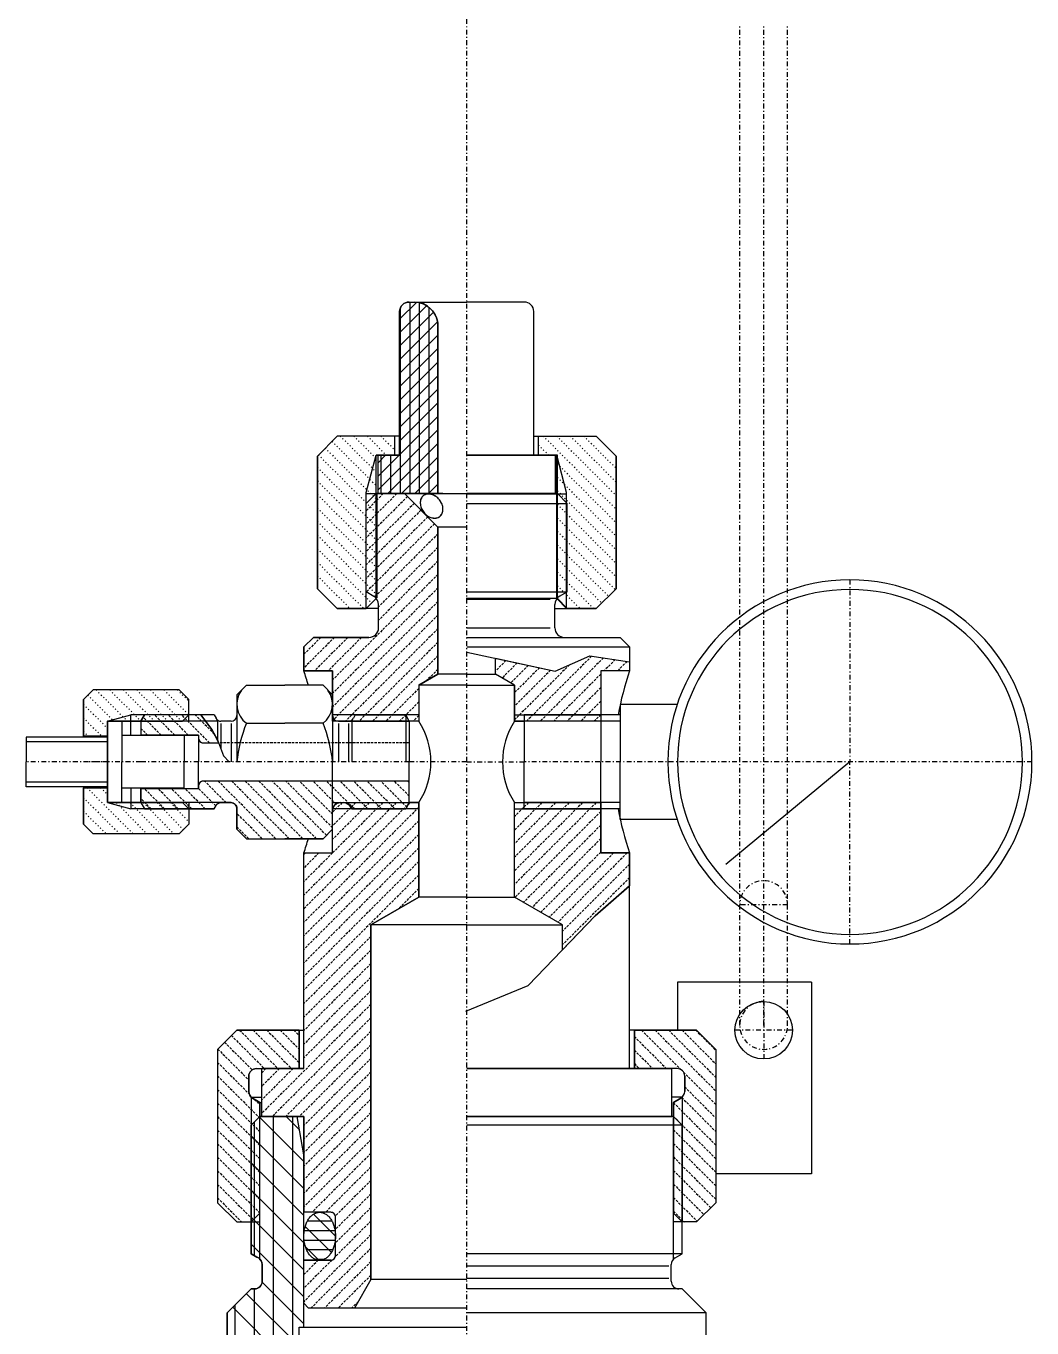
# Model space of a CAD drawing. Extents: x 77471 to 85881, y 26709 to 38599.
# Drawn here: x 80775.8 to 80880.8, y 36723.4 to 36859.3 of the extents above; entities that cross this region are included whole.
import ezdxf

# ---------------------------------------------------------------- set-up
doc = ezdxf.new("R2010")
doc.units = 0
doc.header["$MEASUREMENT"] = 0
for name, pattern in [('DASHDOT', [1, 0.5, -0.25, 0, -0.25]), ('DOT', [0.25, 0, -0.25]), ('HIDDEN', [0.375, 0.25, -0.125])]:
    doc.linetypes.add(name, pattern=pattern)
for name, color, linetype in [('21', 7, 'CONTINUOUS'), ('25', 7, 'CONTINUOUS'), ('44', 7, 'CONTINUOUS'), ('45', 7, 'CONTINUOUS'), ('46', 7, 'CONTINUOUS'), ('47', 7, 'CONTINUOUS'), ('48', 7, 'CONTINUOUS'), ('49', 7, 'CONTINUOUS'), ('54', 7, 'CONTINUOUS')]:
    doc.layers.add(name, color=color, linetype=linetype)

msp = doc.modelspace()

# ---------------------------------------------------------------- linework, layer by layer
at = {"layer": '21', "color": 52, "linetype": 'DOT'}
for p, q in [((80783.08, 36789.96), (80786.24, 36786.8)), ((80784.49, 36789.96), (80787.65, 36786.8)), ((80785.91, 36789.96), (80789.07, 36786.8)), ((80787.32, 36789.96), (80790.48, 36786.8)), ((80788.74, 36789.96), (80791.89, 36786.8)), ((80790.15, 36789.96), (80792.75, 36787.36)), ((80791.57, 36789.96), (80792.75, 36788.77)), ((80781.75, 36788.46), (80784.25, 36785.96)), ((80782.21, 36789.41), (80784.82, 36786.8)), ((80781.75, 36787.04), (80783.64, 36785.15)), ((80781.75, 36785.63), (80782.23, 36785.15)), ((80781.75, 36778.71), (80785.52, 36774.94)), ((80782.13, 36779.75), (80786.93, 36774.94)), ((80783.54, 36779.75), (80784.25, 36779.04)), ((80785.19, 36778.2), (80788.35, 36774.94)), ((80786.61, 36778.2), (80789.76, 36774.94)), ((80788.02, 36778.2), (80791.18, 36774.94)), ((80789.43, 36778.2), (80792.17, 36775.36)), ((80790.85, 36778.2), (80792.75, 36776.2)), ((80781.75, 36777.3), (80784.1, 36774.94))]:
    msp.add_line(p, q, dxfattribs=at)
at = {"layer": '21', "color": 52, "linetype": 'HIDDEN'}
for p, q in [((80789.86, 36785.25), (80787.99, 36787.12)), ((80791.27, 36785.25), (80789.17, 36787.35)), ((80792.69, 36785.25), (80790.59, 36787.35)), ((80794.9, 36784.45), (80792, 36787.35)), ((80795.4, 36785.36), (80793.42, 36787.35)), ((80788.44, 36785.25), (80787.75, 36785.94)), ((80796.64, 36778.2), (80794.39, 36780.45)), ((80801.81, 36774.44), (80795.81, 36780.45)), ((80803.23, 36774.44), (80797.22, 36780.45)), ((80804.64, 36774.44), (80798.64, 36780.45)), ((80806.06, 36774.44), (80800.05, 36780.45)), ((80807.11, 36774.8), (80801.46, 36780.45)), ((80807.75, 36775.58), (80802.88, 36780.45)), ((80807.75, 36776.99), (80804.29, 36780.45)), ((80808.1, 36778.06), (80805.71, 36780.45)), ((80810.02, 36777.55), (80807.12, 36780.45)), ((80811.44, 36777.55), (80808.54, 36780.45)), ((80812.85, 36777.55), (80809.95, 36780.45)), ((80814.26, 36777.55), (80811.36, 36780.45)), ((80815.49, 36777.74), (80812.78, 36780.45)), ((80815.75, 36778.89), (80814.19, 36780.45)), ((80815.75, 36780.31), (80815.61, 36780.45)), ((80790.22, 36777.55), (80788.12, 36779.65)), ((80791.64, 36777.55), (80789.54, 36779.65)), ((80793.05, 36777.55), (80790.95, 36779.65)), ((80794.46, 36777.55), (80792.37, 36779.65)), ((80795.56, 36777.87), (80793.75, 36779.68)), ((80788.81, 36777.55), (80787.75, 36778.61)), ((80800.4, 36774.44), (80797.75, 36777.09)), ((80798.99, 36774.44), (80797.75, 36775.68))]:
    msp.add_line(p, q, dxfattribs=at)
at = {"layer": '21', "color": 22, "linetype": 'Continuous'}
for p, q in [((80799.59, 36730.92), (80799.59, 36744.86)), ((80804.75, 36740.76), (80800.12, 36745.39)), ((80801.59, 36599.77), (80801.59, 36745.45)), ((80804.29, 36744.04), (80802.89, 36745.45)), ((80803.59, 36597.79), (80803.59, 36745.45)), ((80804.75, 36737.93), (80799.25, 36743.43)), ((80804.75, 36735.1), (80799.25, 36740.6)), ((80804.75, 36732.27), (80799.25, 36737.77)), ((80804.75, 36729.44), (80799.25, 36734.94)), ((80804.75, 36726.62), (80799.25, 36732.12)), ((80799.59, 36678.45), (80799.59, 36727.45)), ((80804.75, 36723.79), (80800.39, 36728.14)), ((80797.59, 36678.45), (80797.59, 36725.79)), ((80804.25, 36721.46), (80798.76, 36726.95)), ((80809.25, 36713.63), (80797.34, 36725.54))]:
    msp.add_line(p, q, dxfattribs=at)
at = {"layer": '21', "color": 52, "linetype": 'Continuous'}
for points in [[(80781.75, 36788.96), (80781.75, 36785.15), (80781.75, 36785.15), (80784.25, 36785.15), (80784.25, 36785.15), (80784.25, 36786.7), (80784.25, 36786.7), (80792.1, 36786.7), (80792.1, 36786.7), (80792.75, 36787.35), (80792.75, 36787.35), (80792.75, 36788.96), (80792.75, 36788.96), (80791.75, 36789.96), (80791.75, 36789.96), (80782.75, 36789.96), (80782.75, 36789.96)], [(80781.75, 36775.94), (80781.75, 36779.75), (80781.75, 36779.75), (80784.25, 36779.75), (80784.25, 36779.75), (80784.25, 36778.2), (80784.25, 36778.2), (80792.1, 36778.2), (80792.1, 36778.2), (80792.75, 36777.55), (80792.75, 36777.55), (80792.75, 36775.94), (80792.75, 36775.94), (80791.75, 36774.94), (80791.75, 36774.94), (80782.75, 36774.94), (80782.75, 36774.94)]]:
    msp.add_lwpolyline(points, close=True, dxfattribs=at)
for points in [[(80795.89, 36784.45), (80795.16, 36785.83), (80794, 36787.35), (80794, 36787.35), (80788.13, 36787.35), (80788.13, 36787.35), (80787.75, 36786.7), (80787.75, 36786.7), (80787.75, 36785.25), (80787.75, 36785.25), (80793.75, 36785.25), (80793.75, 36785.25), (80793.75, 36784.95), (80793.75, 36784.95, 0.414214), (80794.25, 36784.45), (80794.25, 36784.45)], [(80815.75, 36780.45), (80794.25, 36780.45), (80794.25, 36780.45, 0.414214), (80793.75, 36779.95), (80793.75, 36779.95), (80793.75, 36779.65), (80793.75, 36779.65), (80787.75, 36779.65), (80787.75, 36779.65), (80787.75, 36778.2), (80787.75, 36778.2), (80788.13, 36777.55), (80788.13, 36777.55), (80795.38, 36777.55), (80795.38, 36777.55), (80795.58, 36777.9), (80795.58, 36777.9, -0.269039), (80796.1, 36778.2), (80796.1, 36778.2), (80797.15, 36778.2), (80797.15, 36778.2, -0.414214), (80797.75, 36777.6), (80797.75, 36777.6), (80797.75, 36775.44), (80797.75, 36775.44), (80798.75, 36774.44), (80798.75, 36774.44), (80802.75, 36774.44), (80802.75, 36774.44), (80806.75, 36774.44), (80806.75, 36774.44), (80807.75, 36775.44), (80807.75, 36775.44), (80807.75, 36777.4), (80807.75, 36777.4, -0.414214), (80808.55, 36778.2), (80808.55, 36778.2), (80808.92, 36778.2), (80808.92, 36778.2, -0.267008), (80809.61, 36777.8), (80809.61, 36777.8), (80809.75, 36777.55), (80809.75, 36777.55), (80815.38, 36777.55), (80815.38, 36777.55), (80815.75, 36778.2), (80815.75, 36778.2)]]:
    msp.add_lwpolyline(points, format="xyb", close=True, dxfattribs=at)
at = {"layer": '21', "color": 22, "linetype": 'Continuous'}
msp.add_lwpolyline([(80804.25, 36720.45), (80804.25, 36723.45), (80804.25, 36723.45), (80804.75, 36723.45), (80804.75, 36723.45), (80804.75, 36741.45), (80804.05, 36745.45), (80804.05, 36745.45), (80800.17, 36745.45), (80800.17, 36745.45), (80799.25, 36744.53), (80799.25, 36744.53), (80799.25, 36731.11), (80799.25, 36731.11), (80799.85, 36730.77), (80800, 36730.68), (80799.25, 36731.11), (80800, 36730.68, -0.268125), (80800.4, 36729.99), (80800.4, 36729.99), (80800.4, 36728.25), (80800.4, 36728.55), (80800.4, 36729.82), (80800.4, 36728.25, -0.414214), (80799.6, 36727.45), (80799.6, 36727.45), (80799.25, 36727.45), (80799.25, 36727.45), (80796.75, 36724.95), (80796.75, 36724.95), (80796.75, 36719.95)], format="xyb", dxfattribs=at)
msp.add_point((80799.59, 36730.92), dxfattribs=at)
msp.add_point((80799.59, 36730.92), dxfattribs=at)
at = {"layer": '25', "color": 92, "linetype": 'Continuous'}
for p, q in [((80808.05, 36732.95), (80805.75, 36735.25)), ((80807.62, 36731.26), (80804.9, 36733.98)), ((80807.68, 36734.52), (80805.12, 36734.52)), ((80808.03, 36732.52), (80804.78, 36732.52)), ((80808.01, 36733.52), (80804.79, 36733.52)), ((80806.31, 36730.45), (80804.92, 36731.84)), ((80807.76, 36731.52), (80805.05, 36731.52)), ((80806.79, 36730.52), (80806.01, 36730.52))]:
    msp.add_line(p, q, dxfattribs=at)
for points in [[(80804.75, 36732.95, -0.032646), (80804.78, 36733.44, -0.034094), (80804.88, 36733.91, -0.037138), (80805.03, 36734.34, -0.042032), (80805.23, 36734.72, -0.049006), (80805.48, 36735.03, -0.057837), (80805.77, 36735.26, -0.067035), (80806.08, 36735.4, -0.073312), (80806.4, 36735.45, -0.073312), (80806.72, 36735.4, -0.067035), (80807.03, 36735.26, -0.057837), (80807.32, 36735.03, -0.049006), (80807.57, 36734.72, -0.042032), (80807.77, 36734.34, -0.037138), (80807.93, 36733.91, -0.034094), (80808.02, 36733.44, -0.032646), (80808.05, 36732.95, -0.032646)], [(80808.05, 36732.95, -0.032646), (80808.02, 36732.46, -0.034094), (80807.93, 36731.99, -0.037138), (80807.77, 36731.56, -0.042032), (80807.57, 36731.18, -0.049006), (80807.32, 36730.87, -0.057837), (80807.03, 36730.64, -0.067035), (80806.72, 36730.5, -0.073312), (80806.4, 36730.45, -0.073312), (80806.08, 36730.5, -0.067035), (80805.77, 36730.64, -0.057837), (80805.48, 36730.87, -0.049006), (80805.23, 36731.18, -0.042032), (80805.03, 36731.56, -0.037138), (80804.88, 36731.99, -0.034094), (80804.78, 36732.46, -0.032646), (80804.75, 36732.95, -0.032646)]]:
    msp.add_lwpolyline(points, format="xyb", dxfattribs=at)
at = {"layer": '44', "color": 92, "linetype": 'Continuous'}
for p, q in [((80806.16, 36814.37), (80808.24, 36816.45)), ((80814.75, 36816.45), (80808.24, 36816.45)), ((80814.25, 36814.45), (80814.25, 36816.45)), ((80828.75, 36816.45), (80835.26, 36816.45)), ((80829.25, 36814.45), (80829.25, 36816.45)), ((80837.34, 36814.37), (80835.26, 36816.45)), ((80806.16, 36800.53), (80806.16, 36814.37)), ((80811.25, 36810.58), (80812.29, 36814.45)), ((80812.29, 36799.49), (80812.29, 36814.45)), ((80814.75, 36814.45), (80812.29, 36814.45)), ((80821.68, 36814.45), (80831.14, 36814.45)), ((80832.18, 36810.58), (80831.14, 36814.45)), ((80831.14, 36799.49), (80831.14, 36814.45)), ((80837.34, 36800.53), (80837.34, 36814.37)), ((80819.25, 36810.44), (80811.21, 36810.44)), ((80811.25, 36798.45), (80811.25, 36810.58)), ((80821.71, 36810.44), (80832.21, 36810.44)), ((80832.18, 36798.45), (80832.18, 36810.58)), ((80806.16, 36800.53), (80808.24, 36798.45)), ((80837.34, 36800.53), (80835.26, 36798.45)), ((80811.25, 36798.45), (80812.29, 36799.49)), ((80831.14, 36799.49), (80821.68, 36799.49)), ((80832.18, 36798.45), (80831.14, 36799.49)), ((80812.55, 36798.45), (80808.24, 36798.45)), ((80830.95, 36798.45), (80835.26, 36798.45))]:
    msp.add_line(p, q, dxfattribs=at)
at = {"layer": '44', "color": 52, "linetype": 'DOT'}
for p, q in [((80807.69, 36815.9), (80812.29, 36811.3)), ((80808.55, 36816.45), (80812.29, 36812.71)), ((80809.97, 36816.45), (80812.29, 36814.13)), ((80811.38, 36816.45), (80813.38, 36814.45)), ((80812.79, 36816.45), (80814.25, 36814.99)), ((80814.21, 36816.45), (80814.25, 36816.41)), ((80829.25, 36815.52), (80830.32, 36814.45)), ((80829.74, 36816.45), (80837.34, 36808.84)), ((80831.15, 36816.45), (80837.34, 36810.26)), ((80832.56, 36816.45), (80837.34, 36811.67)), ((80833.98, 36816.45), (80837.34, 36813.09)), ((80806.27, 36814.49), (80812.29, 36808.47)), ((80806.98, 36815.19), (80812.29, 36809.89)), ((80806.16, 36813.18), (80812.29, 36807.06)), ((80831.21, 36813.56), (80837.34, 36807.43)), ((80806.16, 36811.77), (80812.29, 36805.64)), ((80831.21, 36812.14), (80837.34, 36806.02)), ((80806.16, 36810.36), (80812.29, 36804.23)), ((80831.21, 36810.73), (80837.34, 36804.6)), ((80806.16, 36808.94), (80812.29, 36802.81)), ((80831.21, 36809.32), (80837.34, 36803.19)), ((80806.16, 36807.53), (80812.29, 36801.4)), ((80831.21, 36807.9), (80837.34, 36801.77)), ((80806.16, 36806.11), (80812.29, 36799.99)), ((80831.21, 36806.49), (80837.26, 36800.44)), ((80806.16, 36804.7), (80811.83, 36799.03)), ((80831.21, 36805.07), (80836.55, 36799.74)), ((80806.16, 36803.29), (80811, 36798.45)), ((80831.21, 36803.66), (80835.84, 36799.03)), ((80806.16, 36801.87), (80809.58, 36798.45)), ((80831.21, 36802.24), (80835.01, 36798.45)), ((80831.21, 36800.83), (80833.59, 36798.45))]:
    msp.add_line(p, q, dxfattribs=at)
at = {"layer": '44', "color": 52, "linetype": 'Continuous'}
for p, q in [((80835.26, 36816.45), (80837.34, 36814.37)), ((80831.21, 36799.49), (80831.21, 36814.45)), ((80837.34, 36814.37), (80837.34, 36800.53)), ((80837.34, 36800.53), (80835.26, 36798.45)), ((80832.25, 36798.45), (80831.21, 36799.49)), ((80835.26, 36798.45), (80832.25, 36798.45))]:
    msp.add_line(p, q, dxfattribs=at)
for points in [[(80814.25, 36816.45), (80808.24, 36816.45), (80808.24, 36816.45), (80806.16, 36814.37), (80806.16, 36814.37), (80806.16, 36800.53), (80806.16, 36800.53), (80808.24, 36798.45), (80808.24, 36798.45), (80811.25, 36798.45), (80811.25, 36798.45), (80812.29, 36799.49), (80812.29, 36799.49), (80812.29, 36814.45), (80812.29, 36814.45), (80814.25, 36814.45), (80814.25, 36814.45)], [(80829.25, 36816.45), (80835.26, 36816.45), (80835.26, 36816.45), (80837.34, 36814.37), (80837.34, 36814.37), (80837.34, 36800.53), (80837.34, 36800.53), (80835.26, 36798.45), (80835.26, 36798.45), (80832.25, 36798.45), (80832.25, 36798.45), (80831.21, 36799.49), (80831.21, 36799.49), (80831.21, 36814.45), (80831.21, 36814.45), (80829.25, 36814.45), (80829.25, 36814.45)]]:
    msp.add_lwpolyline(points, close=True, dxfattribs=at)
at = {"layer": '45', "color": 92, "linetype": 'Continuous'}
for p, q in [((80812.29, 36810.45), (80811.25, 36809.41)), ((80819.25, 36810.45), (80812.29, 36810.45)), ((80812.36, 36810.45), (80812.36, 36799.56)), ((80818.75, 36806.95), (80815.25, 36810.45)), ((80821.75, 36810.45), (80831.21, 36810.45)), ((80831.14, 36810.45), (80831.14, 36799.56)), ((80831.21, 36810.45), (80832.25, 36809.41)), ((80811.25, 36800.2), (80811.25, 36809.41)), ((80821.75, 36809.41), (80832.25, 36809.41)), ((80832.25, 36800.2), (80832.25, 36809.41)), ((80818.75, 36791.61), (80818.75, 36806.95)), ((80821.75, 36806.95), (80818.75, 36806.95)), ((80812.06, 36799.73), (80811.25, 36800.2)), ((80821.75, 36800.2), (80832.25, 36800.2)), ((80821.75, 36799.45), (80830.47, 36799.45)), ((80831.45, 36799.74), (80832.25, 36800.2)), ((80812.55, 36796.45), (80812.55, 36798.87)), ((80830.95, 36796.45), (80830.95, 36798.87)), ((80821.75, 36796.45), (80830.47, 36796.45)), ((80804.75, 36794.45), (80805.75, 36795.45)), ((80811.55, 36795.45), (80805.75, 36795.45)), ((80821.75, 36795.45), (80837.75, 36795.45)), ((80838.75, 36794.45), (80837.75, 36795.45)), ((80804.75, 36794.45), (80804.75, 36791.95)), ((80821.75, 36794.45), (80838.75, 36794.45)), ((80838.75, 36794.45), (80838.75, 36791.95)), ((80824.75, 36791.61), (80824.75, 36793.27)), ((80804.75, 36791.95), (80807.75, 36791.95)), ((80807.75, 36791.95), (80807.75, 36782.45)), ((80816.75, 36790.45), (80818.75, 36791.61)), ((80821.75, 36791.61), (80818.75, 36791.61)), ((80821.75, 36791.61), (80824.75, 36791.61)), ((80826.75, 36790.45), (80824.75, 36791.61)), ((80838.75, 36791.95), (80835.75, 36791.95)), ((80835.75, 36791.95), (80835.75, 36782.45)), ((80816.75, 36790.45), (80816.75, 36786.7)), ((80821.75, 36790.45), (80816.75, 36790.45)), ((80821.75, 36790.45), (80826.75, 36790.45)), ((80826.75, 36790.45), (80826.75, 36786.7)), ((80816.75, 36787.35), (80807.75, 36787.35)), ((80826.75, 36787.35), (80835.75, 36787.35)), ((80785.75, 36786.7), (80784.25, 36786.7)), ((80785.75, 36786.7), (80784.25, 36786.7)), ((80784.25, 36786.7), (80784.25, 36782.45)), ((80785.75, 36786.7), (80785.75, 36782.45)), ((80785.75, 36786.7), (80785.75, 36782.45)), ((80816.75, 36786.7), (80815.75, 36786.7)), ((80826.75, 36786.7), (80827.75, 36786.7)), ((80784.25, 36785.05), (80775.75, 36785.05)), ((80775.75, 36785.05), (80775.75, 36782.45)), ((80784.25, 36784.55), (80775.75, 36784.55)), ((80792.25, 36785.2), (80785.75, 36785.2)), ((80792.25, 36785.2), (80785.75, 36785.2)), ((80792.25, 36785.2), (80792.25, 36782.45)), ((80792.25, 36785.2), (80792.25, 36782.45)), ((80775.75, 36779.85), (80775.75, 36782.45)), ((80784.25, 36778.2), (80784.25, 36782.45)), ((80785.75, 36778.2), (80785.75, 36782.45)), ((80785.75, 36778.2), (80785.75, 36782.45)), ((80792.25, 36779.7), (80792.25, 36782.45)), ((80792.25, 36779.7), (80792.25, 36782.45)), ((80807.75, 36772.95), (80807.75, 36782.45)), ((80835.75, 36772.95), (80835.75, 36782.45)), ((80784.25, 36780.35), (80775.75, 36780.35)), ((80784.25, 36779.85), (80775.75, 36779.85)), ((80792.25, 36779.7), (80785.75, 36779.7)), ((80792.25, 36779.7), (80785.75, 36779.7)), ((80785.75, 36778.2), (80784.25, 36778.2)), ((80785.75, 36778.2), (80784.25, 36778.2)), ((80816.75, 36777.55), (80807.75, 36777.55)), ((80816.75, 36778.2), (80815.75, 36778.2)), ((80816.75, 36768.34), (80816.75, 36778.2)), ((80826.75, 36768.34), (80826.75, 36778.2)), ((80826.75, 36778.2), (80827.75, 36778.2)), ((80826.75, 36777.55), (80835.75, 36777.55)), ((80804.75, 36772.95), (80807.75, 36772.95)), ((80804.75, 36750.45), (80804.75, 36772.95)), ((80838.75, 36772.95), (80835.75, 36772.95)), ((80838.75, 36750.45), (80838.75, 36772.95)), ((80811.75, 36765.45), (80816.75, 36768.34)), ((80821.75, 36768.34), (80816.75, 36768.34)), ((80821.75, 36768.34), (80826.75, 36768.34)), ((80831.75, 36765.45), (80826.75, 36768.34)), ((80811.75, 36728.45), (80811.75, 36765.45)), ((80821.75, 36765.45), (80811.75, 36765.45)), ((80821.75, 36765.45), (80831.75, 36765.45)), ((80831.75, 36762.85), (80831.75, 36765.45)), ((80800.35, 36745.45), (80800.35, 36750.45)), ((80804.75, 36750.45), (80800.35, 36750.45)), ((80821.75, 36750.45), (80843.15, 36750.45)), ((80843.15, 36745.45), (80843.15, 36750.45)), ((80804.75, 36745.45), (80800.35, 36745.45)), ((80804.75, 36745.45), (80804.75, 36735.45)), ((80821.75, 36745.45), (80843.15, 36745.45)), ((80807.55, 36735.45), (80804.75, 36735.45)), ((80808.05, 36730.95), (80808.05, 36734.95)), ((80804.75, 36725.95), (80804.75, 36730.45)), ((80807.55, 36730.45), (80804.75, 36730.45)), ((80811.75, 36728.45), (80810.02, 36725.45)), ((80821.75, 36728.45), (80811.75, 36728.45)), ((80804.75, 36725.95), (80805.25, 36725.45)), ((80821.75, 36725.45), (80805.25, 36725.45))]:
    msp.add_line(p, q, dxfattribs=at)
at = {"layer": '45', "color": 52, "linetype": 'HIDDEN'}
for p, q in [((80814.45, 36810.45), (80811.25, 36807.25)), ((80813.04, 36810.45), (80811.25, 36808.66)), ((80815.56, 36810.14), (80811.25, 36805.83)), ((80816.27, 36809.43), (80811.25, 36804.42)), ((80816.97, 36808.73), (80811.25, 36803.01)), ((80817.68, 36808.02), (80811.25, 36801.59)), ((80818.39, 36807.31), (80811.27, 36800.19)), ((80818.75, 36806.26), (80812.16, 36799.67)), ((80818.75, 36804.85), (80812.55, 36798.65)), ((80818.75, 36803.43), (80812.55, 36797.24)), ((80818.75, 36802.02), (80807.75, 36791.02)), ((80818.75, 36800.61), (80807.75, 36789.61)), ((80818.75, 36799.19), (80807.75, 36788.19)), ((80818.75, 36797.78), (80807.75, 36786.78)), ((80818.75, 36796.36), (80809.09, 36786.7)), ((80807.94, 36795.45), (80804.75, 36792.26)), ((80806.52, 36795.45), (80804.75, 36793.68)), ((80809.35, 36795.45), (80805.85, 36791.95)), ((80810.77, 36795.45), (80807.27, 36791.95)), ((80818.75, 36794.95), (80810.5, 36786.7)), ((80818.75, 36793.54), (80811.92, 36786.7)), ((80825.85, 36793.03), (80824.75, 36791.93)), ((80827.01, 36792.78), (80825.44, 36791.21)), ((80828.18, 36792.53), (80826.34, 36790.69)), ((80832.47, 36792.58), (80826.75, 36786.86)), ((80829.34, 36792.28), (80826.75, 36789.69)), ((80834.79, 36793.49), (80828, 36786.7)), ((80836.02, 36793.31), (80829.42, 36786.7)), ((80837.26, 36793.13), (80836.08, 36791.95)), ((80838.49, 36792.94), (80837.49, 36791.95)), ((80818.75, 36792.12), (80817.53, 36790.9)), ((80830.5, 36792.03), (80826.75, 36788.28)), ((80835.75, 36791.62), (80830.83, 36786.7)), ((80816.75, 36790.12), (80813.33, 36786.7)), ((80835.75, 36790.21), (80832.24, 36786.7)), ((80816.75, 36788.71), (80814.74, 36786.7)), ((80835.75, 36788.79), (80833.66, 36786.7)), ((80816.75, 36787.29), (80816.16, 36786.7)), ((80835.75, 36787.38), (80835.07, 36786.7)), ((80815.82, 36778.2), (80804.75, 36767.14)), ((80814.4, 36778.2), (80804.75, 36768.55)), ((80816.75, 36777.72), (80804.75, 36765.72)), ((80812.99, 36778.2), (80807.75, 36772.96)), ((80811.57, 36778.2), (80807.75, 36774.38)), ((80810.16, 36778.2), (80807.75, 36775.79)), ((80808.74, 36778.2), (80807.75, 36777.21)), ((80835.26, 36778.2), (80826.75, 36769.69)), ((80833.84, 36778.2), (80826.75, 36771.11)), ((80832.43, 36778.2), (80826.75, 36772.52)), ((80831.02, 36778.2), (80826.75, 36773.93)), ((80829.6, 36778.2), (80826.75, 36775.35)), ((80828.19, 36778.2), (80826.75, 36776.76)), ((80826.77, 36778.2), (80826.75, 36778.18)), ((80816.75, 36776.31), (80804.75, 36764.31)), ((80835.75, 36777.28), (80826.79, 36768.32)), ((80816.75, 36774.89), (80804.75, 36762.89)), ((80835.75, 36775.86), (80827.68, 36767.8)), ((80816.75, 36773.48), (80804.75, 36761.48)), ((80835.75, 36774.45), (80828.58, 36767.28)), ((80807.74, 36772.95), (80804.75, 36769.96)), ((80806.32, 36772.95), (80804.75, 36771.38)), ((80804.91, 36772.95), (80804.75, 36772.79)), ((80816.75, 36772.07), (80804.75, 36760.07)), ((80835.75, 36773.04), (80829.48, 36766.76)), ((80837.08, 36772.95), (80830.37, 36766.25)), ((80838.49, 36772.95), (80831.27, 36765.73)), ((80816.75, 36770.65), (80804.75, 36758.65)), ((80838.75, 36771.79), (80831.75, 36764.79)), ((80816.75, 36769.24), (80814.62, 36767.11)), ((80838.75, 36770.38), (80831.75, 36763.38)), ((80811.75, 36764.24), (80804.75, 36757.24)), ((80811.75, 36762.82), (80804.75, 36755.82)), ((80811.75, 36761.41), (80804.75, 36754.41)), ((80811.75, 36759.99), (80804.75, 36752.99)), ((80811.75, 36758.58), (80804.75, 36751.58)), ((80811.75, 36757.17), (80800.35, 36745.77)), ((80811.75, 36755.75), (80801.45, 36745.45)), ((80811.75, 36754.34), (80802.86, 36745.45)), ((80811.75, 36752.92), (80804.28, 36745.45)), ((80811.75, 36751.51), (80804.75, 36744.51)), ((80803.62, 36750.45), (80800.35, 36747.18)), ((80802.21, 36750.45), (80800.35, 36748.59)), ((80800.79, 36750.45), (80800.35, 36750.01)), ((80811.75, 36750.1), (80804.75, 36743.1)), ((80811.75, 36748.68), (80804.75, 36741.68)), ((80811.75, 36747.27), (80804.75, 36740.27)), ((80811.75, 36745.85), (80804.75, 36738.85)), ((80811.75, 36744.44), (80804.75, 36737.44)), ((80811.75, 36743.02), (80804.75, 36736.02)), ((80811.75, 36741.61), (80805.59, 36735.45)), ((80811.75, 36740.19), (80807.01, 36735.45)), ((80811.75, 36738.78), (80808.04, 36735.07)), ((80811.75, 36737.37), (80808.05, 36733.67)), ((80811.75, 36735.95), (80808.05, 36732.25)), ((80811.75, 36734.54), (80808.03, 36730.82)), ((80811.75, 36733.12), (80804.75, 36726.12)), ((80811.75, 36731.71), (80805.49, 36725.45)), ((80807.68, 36730.47), (80804.75, 36727.54)), ((80806.25, 36730.45), (80804.75, 36728.95)), ((80804.83, 36730.45), (80804.75, 36730.37)), ((80811.75, 36730.3), (80806.9, 36725.45)), ((80811.75, 36728.88), (80808.32, 36725.45)), ((80810.41, 36726.12), (80809.73, 36725.45))]:
    msp.add_line(p, q, dxfattribs=at)
at = {"layer": '45', "color": 52, "linetype": 'Continuous'}
for p, q in [((80838.75, 36792.91), (80838.75, 36791.95)), ((80838.75, 36791.95), (80835.75, 36791.95)), ((80835.75, 36791.95), (80835.75, 36786.7)), ((80835.75, 36778.2), (80835.75, 36772.95)), ((80835.75, 36772.95), (80838.75, 36772.95)), ((80838.75, 36772.95), (80838.75, 36769.51)), ((80831.75, 36762.85), (80831.75, 36765.45))]:
    msp.add_line(p, q, dxfattribs=at)
at = {"layer": '45', "color": 2, "linetype": 'DASHDOT'}
for p, q in [((80787.75, 36782.45), (80775.75, 36782.45)), ((80821.75, 36782.45), (80815.75, 36782.45)), ((80821.75, 36782.45), (80827.75, 36782.45))]:
    msp.add_line(p, q, dxfattribs=at)
at = {"layer": '45', "color": 52, "linetype": 'Continuous'}
for points in [[(80812.29, 36810.45), (80815.25, 36810.45), (80815.25, 36810.45), (80818.75, 36806.95), (80818.75, 36806.95), (80818.75, 36791.61), (80818.75, 36791.61), (80816.75, 36790.45), (80816.75, 36790.45), (80816.75, 36786.7), (80816.75, 36786.7), (80807.75, 36786.7), (80807.75, 36786.7), (80807.75, 36791.95), (80807.75, 36791.95), (80804.75, 36791.95), (80804.75, 36791.95), (80804.75, 36794.45), (80804.75, 36794.45), (80805.75, 36795.45), (80805.75, 36795.45), (80811.55, 36795.45), (80811.55, 36795.45, 0.414214), (80812.55, 36796.45), (80812.55, 36796.45), (80812.55, 36798.87), (80812.55, 36798.87, 0.267959), (80812.05, 36799.74), (80812.06, 36799.73), (80811.25, 36800.2), (80811.25, 36800.2), (80811.25, 36809.41), (80811.25, 36809.41)], [(80816.75, 36778.2), (80816.75, 36768.34), (80816.75, 36768.34), (80811.75, 36765.45), (80811.75, 36765.45), (80811.75, 36728.45), (80811.75, 36728.45), (80810.02, 36725.45), (80810.02, 36725.45), (80805.25, 36725.45), (80805.25, 36725.45), (80804.75, 36725.95), (80804.75, 36725.95), (80804.75, 36730.45), (80804.75, 36730.45), (80807.55, 36730.45), (80807.55, 36730.45, 0.414214), (80808.05, 36730.95), (80808.05, 36730.95), (80808.05, 36734.95), (80808.05, 36734.95, 0.414214), (80807.55, 36735.45), (80807.55, 36735.45), (80804.75, 36735.45), (80804.75, 36735.45), (80804.75, 36745.45), (80804.75, 36745.45), (80800.35, 36745.45), (80800.35, 36745.45), (80800.35, 36750.45), (80800.35, 36750.45), (80804.75, 36750.45), (80804.75, 36750.45), (80804.75, 36772.95), (80804.75, 36772.95), (80807.75, 36772.95), (80807.75, 36772.95), (80807.75, 36778.2), (80807.75, 36778.2)]]:
    msp.add_lwpolyline(points, format="xyb", close=True, dxfattribs=at)
at = {"layer": '45', "color": 1, "linetype": 'Continuous'}
for points in [[(80817.22, 36810.23, 0.064336), (80817.08, 36810.09, 0.061011), (80816.97, 36809.9, 0.05568), (80816.91, 36809.69, 0.04996), (80816.9, 36809.46, 0.044948), (80816.93, 36809.21, 0.041128), (80817, 36808.96, 0.038614), (80817.12, 36808.73, 0.037376), (80817.27, 36808.5, 0.037376), (80817.45, 36808.3, 0.038614), (80817.66, 36808.14, 0.041128), (80817.89, 36808.01, 0.044948), (80818.12, 36807.93, 0.04996), (80818.35, 36807.9, 0.05568), (80818.57, 36807.91, 0.061011), (80818.77, 36807.97, 0.064336), (80818.95, 36808.08, 0.064336), (80819.09, 36808.23, 0.061011), (80819.2, 36808.41, 0.05568), (80819.26, 36808.62, 0.04996), (80819.27, 36808.86, 0.044948), (80819.24, 36809.1, 0.041128), (80819.17, 36809.35, 0.038614), (80819.05, 36809.59, 0.037376), (80818.9, 36809.81, 0.037376), (80818.72, 36810.01, 0.038614), (80818.51, 36810.17, 0.041128), (80818.28, 36810.3, 0.044948), (80818.05, 36810.38, 0.04996), (80817.82, 36810.42, 0.05568), (80817.6, 36810.4, 0.061011), (80817.4, 36810.34, 0.064336)], [(80817.22, 36810.22, 0.064336), (80817.08, 36810.07, 0.061011), (80816.97, 36809.89, 0.05568), (80816.91, 36809.68, 0.04996), (80816.9, 36809.44, 0.044948), (80816.93, 36809.2, 0.041128), (80817, 36808.95, 0.038614), (80817.12, 36808.71, 0.037376), (80817.27, 36808.49, 0.037376), (80817.45, 36808.29, 0.038614), (80817.66, 36808.13, 0.041128), (80817.89, 36808, 0.044948), (80818.12, 36807.92, 0.04996), (80818.35, 36807.88, 0.05568), (80818.57, 36807.9, 0.061011), (80818.77, 36807.96, 0.064336), (80818.95, 36808.07, 0.064336), (80819.09, 36808.21, 0.061011), (80819.2, 36808.4, 0.05568), (80819.26, 36808.61, 0.04996), (80819.27, 36808.84, 0.044948), (80819.24, 36809.09, 0.041128), (80819.17, 36809.34, 0.038614), (80819.05, 36809.57, 0.037376), (80818.9, 36809.8, 0.037376), (80818.72, 36810, 0.038614), (80818.51, 36810.16, 0.041128), (80818.28, 36810.29, 0.044948), (80818.05, 36810.37, 0.04996), (80817.82, 36810.4, 0.05568), (80817.6, 36810.39, 0.061011), (80817.4, 36810.33, 0.064336)], [(80818.95, 36808.07, 0.06432), (80819.09, 36808.21, 0.061), (80819.2, 36808.4, 0.055676), (80819.26, 36808.61, 0.049961), (80819.27, 36808.84, 0.044953), (80819.24, 36809.09, 0.041136), (80819.17, 36809.34, 0.038622), (80819.05, 36809.58, 0.037385), (80818.9, 36809.8, 0.037385), (80818.72, 36810, 0.038622), (80818.51, 36810.16, 0.041136), (80818.28, 36810.29, 0.044953), (80818.05, 36810.37, 0.049961), (80817.82, 36810.4, 0.055676), (80817.6, 36810.39, 0.061), (80817.4, 36810.33, 0.06432), (80817.22, 36810.22, 0.06432), (80817.08, 36810.07, 0.061), (80816.97, 36809.89, 0.055676), (80816.91, 36809.68, 0.049961), (80816.9, 36809.44, 0.044953), (80816.93, 36809.2, 0.041136), (80817, 36808.95, 0.038622), (80817.12, 36808.71, 0.037385), (80817.27, 36808.49, 0.037385), (80817.45, 36808.29, 0.038622), (80817.66, 36808.13, 0.041136), (80817.89, 36808, 0.044953), (80818.12, 36807.92, 0.049961), (80818.35, 36807.88, 0.055676), (80818.57, 36807.9, 0.061), (80818.77, 36807.96, 0.06432)]]:
    msp.add_lwpolyline(points, format="xyb", close=True, dxfattribs=at)
at = {"layer": '45', "color": 92, "linetype": 'Continuous'}
for points in [[(80821.75, 36793.92), (80830.97, 36791.93), (80834.61, 36793.51), (80838.75, 36792.91)], [(80821.66, 36756.43), (80828.18, 36759.13), (80835.17, 36766.4), (80838.71, 36769.47)]]:
    msp.add_lwpolyline(points, dxfattribs=at)
at = {"layer": '45', "color": 52, "linetype": 'Continuous'}
for points in [[(80824.75, 36793.27), (80830.97, 36791.93), (80834.61, 36793.51), (80838.75, 36792.91), (80838.75, 36792.91), (80838.75, 36791.95), (80838.75, 36791.95), (80835.75, 36791.95), (80835.75, 36791.95), (80835.75, 36786.7), (80835.75, 36786.7), (80826.75, 36786.7), (80826.75, 36786.7), (80826.75, 36790.45), (80826.75, 36790.45), (80824.75, 36791.61), (80824.75, 36791.61)], [(80826.75, 36778.2), (80835.75, 36778.2), (80835.75, 36778.2), (80835.75, 36772.95), (80835.75, 36772.95), (80838.75, 36772.95), (80838.75, 36772.95), (80838.75, 36769.51), (80838.75, 36769.51), (80835.17, 36766.4), (80831.75, 36762.85), (80831.75, 36762.85), (80831.75, 36765.45), (80831.75, 36765.45), (80826.75, 36768.34), (80826.75, 36768.34)]]:
    msp.add_lwpolyline(points, close=True, dxfattribs=at)
msp.add_lwpolyline([(80838.75, 36769.51), (80835.17, 36766.4), (80831.75, 36762.85)], dxfattribs=at)
at = {"layer": '45', "color": 92, "linetype": 'Continuous'}
for centre, radius, start, end in [((80811.55, 36798.87), 1, 0, 60.002), ((80831.95, 36798.87), 1, 119.998, 180), ((80811.55, 36796.45), 1, 270, 0), ((80831.95, 36796.45), 1, 180, 270), ((80777.38, 36782.45), 28.97, 16.0434, 19.1437), ((80866.12, 36782.45), 28.97, 160.8563, 170.2618), ((80810.21, 36782.45), 7.8, 326.9977, 33.0023), ((80833.29, 36782.45), 7.8, 146.9977, 213.0023), ((80866.12, 36782.45), 28.97, 189.7382, 199.1437), ((80777.38, 36782.45), 28.97, 340.8563, 343.9566), ((80807.55, 36734.95), 0.5, 0, 90), ((80807.55, 36730.95), 0.5, 270, 0)]:
    msp.add_arc(centre, radius, start, end, dxfattribs=at)
at = {"layer": '46', "color": 2, "linetype": 'DASHDOT'}
for p, q in [((80861.75, 36801.45), (80861.75, 36782.45)), ((80815.75, 36782.45), (80787.75, 36782.45)), ((80880.75, 36782.45), (80827.75, 36782.45)), ((80861.75, 36763.45), (80861.75, 36782.45))]:
    msp.add_line(p, q, dxfattribs=at)
at = {"layer": '46', "color": 92, "linetype": 'Continuous'}
for p, q in [((80797.75, 36789.46), (80798.75, 36790.46)), ((80798.75, 36790.46), (80802.75, 36790.46)), ((80806.75, 36790.46), (80802.75, 36790.46)), ((80807.75, 36789.46), (80806.75, 36790.46)), ((80797.75, 36789.46), (80797.75, 36782.45)), ((80807.75, 36789.46), (80807.75, 36782.45)), ((80837.75, 36788.45), (80837.75, 36782.45)), ((80843.72, 36788.45), (80837.75, 36788.45)), ((80787.75, 36786.7), (80788.13, 36787.35)), ((80795.38, 36787.35), (80788.13, 36787.35)), ((80795.38, 36787.35), (80795.58, 36787)), ((80810.12, 36787.35), (80809.92, 36787)), ((80810.12, 36787.35), (80815.38, 36787.35)), ((80815.75, 36786.7), (80815.38, 36787.35)), ((80815.38, 36787.35), (80815.38, 36782.45)), ((80827.75, 36787.35), (80827.75, 36782.45)), ((80837.75, 36787.35), (80827.75, 36787.35)), ((80827.75, 36787.35), (80827.75, 36782.45)), ((80837.75, 36787.35), (80827.75, 36787.35)), ((80795.75, 36786.7), (80787.75, 36786.7)), ((80787.75, 36786.7), (80787.75, 36785.2)), ((80795.75, 36786.81), (80795.75, 36784.71)), ((80797.15, 36786.7), (80796.1, 36786.7)), ((80796.1, 36786.46), (80796.1, 36783.82)), ((80797.15, 36786.46), (80797.15, 36782.45)), ((80798.75, 36786.49), (80802.75, 36786.49)), ((80806.75, 36786.49), (80802.75, 36786.49)), ((80808.35, 36786.7), (80809.4, 36786.7)), ((80808.35, 36786.46), (80808.35, 36782.45)), ((80808.92, 36786.7), (80815.75, 36786.7)), ((80809.4, 36786.46), (80809.4, 36782.45)), ((80809.75, 36786.81), (80809.75, 36782.45)), ((80815.75, 36786.7), (80815.75, 36782.45)), ((80837.75, 36786.7), (80827.75, 36786.7)), ((80837.75, 36786.7), (80827.75, 36786.7)), ((80793.75, 36785.25), (80787.75, 36785.25)), ((80793.75, 36785.25), (80793.75, 36782.45)), ((80794.25, 36784.45), (80795.85, 36784.45)), ((80793.75, 36779.65), (80793.75, 36782.45)), ((80815.75, 36778.2), (80815.75, 36782.45)), ((80827.75, 36777.55), (80827.75, 36782.45)), ((80827.75, 36777.55), (80827.75, 36782.45)), ((80837.75, 36776.45), (80837.75, 36782.45)), ((80861.75, 36782.45), (80848.79, 36771.74)), ((80815.75, 36780.45), (80794.25, 36780.45)), ((80787.75, 36778.2), (80787.75, 36779.7)), ((80793.75, 36779.65), (80787.75, 36779.65)), ((80796.59, 36778.2), (80787.75, 36778.2)), ((80787.75, 36778.2), (80788.13, 36777.55)), ((80795.38, 36777.55), (80788.13, 36777.55)), ((80795.38, 36777.55), (80795.58, 36777.9)), ((80797.15, 36778.2), (80796.1, 36778.2)), ((80797.75, 36775.44), (80797.75, 36777.6)), ((80807.75, 36775.44), (80807.75, 36777.4)), ((80808.55, 36778.2), (80808.92, 36778.2)), ((80808.92, 36778.2), (80815.75, 36778.2)), ((80809.75, 36777.55), (80809.61, 36777.8)), ((80809.75, 36777.55), (80815.38, 36777.55)), ((80815.75, 36778.2), (80815.38, 36777.55)), ((80837.75, 36778.2), (80827.75, 36778.2)), ((80837.75, 36778.2), (80827.75, 36778.2)), ((80837.75, 36777.55), (80827.75, 36777.55)), ((80837.75, 36777.55), (80827.75, 36777.55)), ((80843.72, 36776.45), (80837.75, 36776.45)), ((80797.75, 36775.44), (80798.75, 36774.44)), ((80807.75, 36775.44), (80806.75, 36774.44)), ((80798.75, 36774.44), (80802.75, 36774.44)), ((80806.75, 36774.44), (80802.75, 36774.44))]:
    msp.add_line(p, q, dxfattribs=at)
at = {"layer": '46', "color": 92, "linetype": 'HIDDEN'}
msp.add_line((80815.75, 36784.45), (80795.85, 36784.45), dxfattribs=at)
at = {"layer": '46', "color": 92, "linetype": 'Continuous'}
msp.add_lwpolyline([(80793.99, 36787.35), (80795.16, 36785.83), (80795.72, 36784.76), (80796.38, 36783.1), (80796.97, 36782.45)], dxfattribs=at)
for centre, radius, start, end in [((80861.75, 36782.45), 19, 0, 180), ((80861.75, 36782.45), 18, 0, 180), ((80800.21, 36788.47), 2.46, 143.5573, 233.5573), ((80805.29, 36788.47), 2.46, 306.4427, 36.4427), ((80796.1, 36787.3), 0.6, 209.7671, 270), ((80797.15, 36787.3), 0.6, 270, 360), ((80808.35, 36787.3), 0.6, 180, 270), ((80809.4, 36787.3), 0.6, 270, 330.2329), ((80813, 36780.82), 15.33, 158.301, 173.9134), ((80792.51, 36780.82), 15.33, 6.0866, 21.699), ((80794.25, 36784.95), 0.5, 180, 270), ((80861.75, 36782.45), 19, 180, 360), ((80861.75, 36782.45), 18, 180, 360), ((80794.25, 36779.95), 0.5, 90, 180), ((80796.1, 36777.6), 0.6, 90, 150.2329), ((80797.15, 36777.6), 0.6, 0, 90), ((80808.55, 36777.4), 0.8, 90, 180), ((80808.92, 36777.4), 0.8, 30.2014, 90)]:
    msp.add_arc(centre, radius, start, end, dxfattribs=at)
at = {"layer": '47', "color": 52, "linetype": 'Continuous'}
for p, q in [((80814.75, 36828.66), (80816.53, 36830.43)), ((80815.83, 36810.45), (80815.83, 36830.45)), ((80816.83, 36810.45), (80816.83, 36830.38)), ((80814.75, 36827.24), (80817.58, 36830.07)), ((80814.75, 36825.83), (80818.3, 36829.38)), ((80814.83, 36810.45), (80814.83, 36829.83)), ((80817.83, 36810.45), (80817.83, 36829.89)), ((80814.75, 36824.41), (80818.71, 36828.38)), ((80814.75, 36823), (80818.75, 36827)), ((80814.75, 36821.59), (80818.75, 36825.59)), ((80814.75, 36820.17), (80818.75, 36824.17)), ((80814.75, 36818.76), (80818.75, 36822.76)), ((80814.75, 36817.34), (80818.75, 36821.34)), ((80814.75, 36815.93), (80818.75, 36819.93)), ((80814.74, 36814.5), (80818.75, 36818.51)), ((80812.5, 36810.85), (80818.75, 36817.1)), ((80813.51, 36810.45), (80818.75, 36815.69)), ((80812.5, 36812.26), (80814.7, 36814.46)), ((80812.5, 36813.68), (80813.27, 36814.45)), ((80812.83, 36810.45), (80812.83, 36814.45)), ((80813.83, 36810.45), (80813.83, 36814.45)), ((80814.93, 36810.45), (80818.75, 36814.27)), ((80816.34, 36810.45), (80818.75, 36812.86)), ((80817.76, 36810.45), (80818.75, 36811.44))]:
    msp.add_line(p, q, dxfattribs=at)
at = {"layer": '47', "color": 92, "linetype": 'Continuous'}
for p, q in [((80815.75, 36830.45), (80821.75, 36830.45)), ((80827.75, 36830.45), (80821.75, 36830.45)), ((80814.75, 36814.55), (80814.75, 36829.45)), ((80828.75, 36814.55), (80828.75, 36829.45)), ((80818.75, 36810.45), (80818.75, 36827.95)), ((80812.5, 36810.45), (80812.5, 36814.45)), ((80812.5, 36814.45), (80814.65, 36814.45)), ((80831, 36814.45), (80821.75, 36814.45)), ((80831, 36810.45), (80831, 36814.45)), ((80812.5, 36810.45), (80821.75, 36810.45)), ((80831, 36810.45), (80821.75, 36810.45)), ((80782.75, 36789.96), (80781.75, 36788.96)), ((80791.75, 36789.96), (80782.75, 36789.96)), ((80791.75, 36789.96), (80792.75, 36788.96)), ((80781.75, 36785.05), (80781.75, 36788.96)), ((80792.75, 36786.7), (80792.75, 36788.96)), ((80784.25, 36786.7), (80786.68, 36787.35)), ((80792.75, 36787.35), (80786.68, 36787.35)), ((80786.68, 36785.2), (80786.68, 36787.35)), ((80784.25, 36782.45), (80784.25, 36786.7)), ((80792.1, 36786.7), (80784.25, 36786.7)), ((80784.25, 36785.15), (80781.75, 36785.15)), ((80784.25, 36782.45), (80784.25, 36778.2)), ((80781.75, 36779.85), (80781.75, 36775.94)), ((80784.25, 36779.75), (80781.75, 36779.75)), ((80786.68, 36779.7), (80786.68, 36777.55)), ((80784.25, 36778.2), (80786.68, 36777.55)), ((80792.1, 36778.2), (80784.25, 36778.2)), ((80792.75, 36777.55), (80786.68, 36777.55)), ((80792.75, 36778.2), (80792.75, 36775.94)), ((80782.75, 36774.94), (80781.75, 36775.94)), ((80791.75, 36774.94), (80782.75, 36774.94)), ((80791.75, 36774.94), (80792.75, 36775.94))]:
    msp.add_line(p, q, dxfattribs=at)
at = {"layer": '47', "color": 52, "linetype": 'DASHDOT'}
msp.add_line((80784.25, 36782.45), (80781.75, 36782.45), dxfattribs=at)
at = {"layer": '47', "color": 52, "linetype": 'Continuous'}
msp.add_lwpolyline([(80812.5, 36814.45), (80814.65, 36814.45), (80814.65, 36814.45, 0.414214), (80814.75, 36814.55), (80814.75, 36814.55), (80814.75, 36829.45), (80814.75, 36829.45, -0.414214), (80815.75, 36830.45), (80815.75, 36830.45), (80816.25, 36830.45), (80816.25, 36830.45, -0.414214), (80818.75, 36827.95), (80818.75, 36827.95), (80818.75, 36810.45), (80818.75, 36810.45), (80812.5, 36810.45), (80812.5, 36810.45)], format="xyb", close=True, dxfattribs=at)
at = {"layer": '47', "color": 92, "linetype": 'Continuous'}
for centre, radius, start, end in [((80815.75, 36829.45), 1, 90, 180), ((80816.25, 36827.95), 2.5, 0, 90), ((80827.75, 36829.45), 1, 0, 90), ((80814.65, 36814.55), 0.1, 270, 360), ((80828.85, 36814.55), 0.1, 180, 270)]:
    msp.add_arc(centre, radius, start, end, dxfattribs=at)
at = {"layer": '48', "color": 92, "linetype": 'Continuous'}
for p, q in [((80843.75, 36759.45), (80843.75, 36754.45)), ((80857.75, 36759.45), (80843.75, 36759.45)), ((80857.75, 36759.45), (80857.75, 36739.45)), ((80795.75, 36752.45), (80797.75, 36754.45)), ((80797.75, 36754.45), (80804.75, 36754.45)), ((80804.25, 36754.45), (80804.25, 36750.45)), ((80845.75, 36754.45), (80838.75, 36754.45)), ((80839.25, 36754.45), (80839.25, 36750.45)), ((80847.75, 36752.45), (80845.75, 36754.45)), ((80847.75, 36752.45), (80845.75, 36754.45)), ((80795.75, 36752.45), (80795.75, 36736.45)), ((80847.75, 36752.45), (80847.75, 36736.45)), ((80799.8, 36750.45), (80804.75, 36750.45)), ((80843.7, 36750.45), (80821.75, 36750.45)), ((80799, 36749.65), (80799, 36748.06)), ((80844.5, 36749.65), (80844.5, 36748.06)), ((80799.25, 36747.45), (80799.25, 36734.45)), ((80799.25, 36747.45), (80800.35, 36747.45)), ((80844.25, 36747.45), (80843.15, 36747.45)), ((80844.25, 36747.45), (80844.25, 36734.45)), ((80799.4, 36747.36), (80800.17, 36746.92)), ((80800.17, 36746.92), (80800.35, 36746.92)), ((80800.17, 36746.92), (80800.17, 36745.45)), ((80844.1, 36747.36), (80843.33, 36746.92)), ((80843.33, 36746.92), (80843.33, 36735.37)), ((80857.75, 36739.45), (80847.75, 36739.45)), ((80795.75, 36736.45), (80797.75, 36734.45)), ((80799.25, 36734.45), (80800.17, 36735.37)), ((80844.25, 36734.45), (80843.33, 36735.37)), ((80847.75, 36736.45), (80845.75, 36734.45)), ((80797.75, 36734.45), (80800.17, 36734.45)), ((80845.75, 36734.45), (80843.33, 36734.45))]:
    msp.add_line(p, q, dxfattribs=at)
at = {"layer": '48', "color": 52, "linetype": 'DASHDOT'}
msp.add_line((80852.75, 36757.45), (80852.75, 36751.45), dxfattribs=at)
at = {"layer": '48', "color": 52, "linetype": 'HIDDEN'}
for p, q in [((80798.05, 36754.45), (80802.05, 36750.45)), ((80799.46, 36754.45), (80803.46, 36750.45)), ((80800.88, 36754.45), (80804.25, 36751.07)), ((80802.29, 36754.45), (80804.25, 36752.49)), ((80803.7, 36754.45), (80804.25, 36753.9)), ((80840, 36754.45), (80844.12, 36750.33)), ((80841.42, 36754.45), (80847.75, 36748.11)), ((80842.83, 36754.45), (80847.75, 36749.53)), ((80844.24, 36754.45), (80847.75, 36750.94)), ((80845.66, 36754.45), (80847.75, 36752.36)), ((80796.49, 36753.18), (80799.35, 36750.31)), ((80797.19, 36753.89), (80800.63, 36750.45)), ((80839.25, 36753.79), (80842.59, 36750.45)), ((80795.78, 36752.48), (80799, 36749.25)), ((80839.25, 36752.37), (80841.17, 36750.45)), ((80795.75, 36751.09), (80799.04, 36747.8)), ((80839.25, 36750.96), (80839.76, 36750.45)), ((80795.75, 36749.68), (80800.17, 36745.26)), ((80844.38, 36750.07), (80847.75, 36746.7)), ((80795.75, 36748.26), (80800.17, 36743.84)), ((80844.2, 36747.43), (80847.75, 36743.87)), ((80844.5, 36748.54), (80847.75, 36745.29)), ((80795.75, 36746.85), (80800.17, 36742.43)), ((80799.58, 36747.26), (80800.17, 36746.67)), ((80843.33, 36746.88), (80847.75, 36742.46)), ((80795.75, 36745.43), (80800.17, 36741.01)), ((80843.33, 36745.46), (80847.75, 36741.04)), ((80795.75, 36744.02), (80800.17, 36739.6)), ((80843.33, 36744.05), (80847.75, 36739.63)), ((80795.75, 36742.6), (80800.17, 36738.18)), ((80843.33, 36742.63), (80847.75, 36738.21)), ((80795.75, 36741.19), (80800.17, 36736.77)), ((80843.33, 36741.22), (80847.75, 36736.8)), ((80795.75, 36739.78), (80800.16, 36735.36)), ((80843.33, 36739.81), (80847.22, 36735.92)), ((80795.75, 36738.36), (80799.46, 36734.66)), ((80843.33, 36738.39), (80846.51, 36735.21)), ((80795.75, 36736.95), (80798.25, 36734.45)), ((80843.33, 36736.98), (80845.81, 36734.5)), ((80843.33, 36735.56), (80844.44, 36734.45))]:
    msp.add_line(p, q, dxfattribs=at)
at = {"layer": '48', "color": 2, "linetype": 'DASHDOT'}
msp.add_line((80855.75, 36754.45), (80849.75, 36754.45), dxfattribs=at)
at = {"layer": '48', "color": 52, "linetype": 'Continuous'}
for points in [[(80804.25, 36754.45), (80797.75, 36754.45), (80797.75, 36754.45), (80795.75, 36752.45), (80795.75, 36752.45), (80795.75, 36736.45), (80795.75, 36736.45), (80797.75, 36734.45), (80797.75, 36734.45), (80799.25, 36734.45), (80799.25, 36734.45), (80800.17, 36735.37), (80800.17, 36735.37), (80800.17, 36746.92), (80800.17, 36746.92), (80799.4, 36747.36), (80799.4, 36747.36, -0.267669), (80799, 36748.06), (80799, 36748.06), (80799, 36749.65), (80799, 36749.65, -0.414214), (80799.8, 36750.45), (80799.8, 36750.45), (80804.25, 36750.45), (80804.25, 36750.45)], [(80839.25, 36754.45), (80845.75, 36754.45), (80845.75, 36754.45), (80847.75, 36752.45), (80847.75, 36752.45), (80847.75, 36736.45), (80847.75, 36736.45), (80845.75, 36734.45), (80845.75, 36734.45), (80844.25, 36734.45), (80844.25, 36734.45), (80843.33, 36735.37), (80843.33, 36735.37), (80843.33, 36746.92), (80843.33, 36746.92), (80844.1, 36747.36), (80844.1, 36747.36, 0.267669), (80844.5, 36748.06), (80844.5, 36748.06), (80844.5, 36749.65), (80844.5, 36749.65, 0.414214), (80843.7, 36750.45), (80843.7, 36750.45), (80839.25, 36750.45), (80839.25, 36750.45)]]:
    msp.add_lwpolyline(points, format="xyb", close=True, dxfattribs=at)
at = {"layer": '48', "color": 92, "linetype": 'Continuous'}
msp.add_circle((80852.75, 36754.45), 3, dxfattribs=at)
for centre, start, end in [((80799.8, 36749.65), 90, 180), ((80843.7, 36749.65), 0, 90), ((80799.8, 36748.06), 180, 239.9402), ((80843.7, 36748.06), 300.0598, 0)]:
    msp.add_arc(centre, 0.8, start, end, dxfattribs=at)
at = {"layer": '49', "color": 2, "linetype": 'DASHDOT'}
for p, q in [((80821.75, 33131.57), (80821.75, 36894.95)), ((80852.75, 36754.95), (80852.75, 36859.25)), ((80855.25, 36767.54), (80850.25, 36767.54))]:
    msp.add_line(p, q, dxfattribs=at)
at = {"layer": '49', "color": 92, "linetype": 'DASHDOT'}
for p, q in [((80850.25, 36754.95), (80850.25, 36859.25)), ((80855.25, 36754.95), (80855.25, 36859.25))]:
    msp.add_line(p, q, dxfattribs=at)
for centre, start, end in [((80852.75, 36767.54), 0, 180), ((80852.75, 36754.95), 90, 360)]:
    msp.add_arc(centre, 2.5, start, end, dxfattribs=at)
at = {"layer": '54', "color": 22, "linetype": 'Continuous'}
for p, q in [((80800.17, 36745.45), (80799.25, 36744.53)), ((80800.17, 36730.49), (80800.17, 36745.45)), ((80800.17, 36745.45), (80804.75, 36745.45)), ((80804.75, 36741.45), (80804.05, 36745.45)), ((80843.33, 36745.45), (80821.75, 36745.45)), ((80843.33, 36745.45), (80844.25, 36744.53)), ((80843.33, 36730.55), (80843.33, 36745.45)), ((80799.25, 36731.11), (80799.25, 36744.53)), ((80844.25, 36744.53), (80821.75, 36744.53)), ((80844.25, 36731.11), (80844.25, 36744.53)), ((80804.75, 36723.45), (80804.75, 36741.45)), ((80799.85, 36730.77), (80799.25, 36731.11)), ((80800, 36730.68), (80799.25, 36731.11)), ((80844.25, 36731.11), (80821.75, 36731.11)), ((80843.5, 36730.68), (80844.25, 36731.11)), ((80800.4, 36728.25), (80800.4, 36729.99)), ((80800.4, 36728.55), (80800.4, 36729.82)), ((80842.86, 36729.82), (80821.75, 36729.82)), ((80843.1, 36728.25), (80843.1, 36729.99)), ((80842.86, 36728.55), (80821.75, 36728.55)), ((80799.25, 36727.45), (80796.75, 36724.95)), ((80799.25, 36727.45), (80799.6, 36727.45)), ((80799.25, 36727.45), (80799.3, 36727.45)), ((80844.25, 36727.45), (80821.75, 36727.45)), ((80844.25, 36727.45), (80844.2, 36727.45)), ((80844.25, 36727.45), (80846.75, 36724.95)), ((80844.25, 36727.45), (80846.75, 36724.95)), ((80796.75, 36719.95), (80796.75, 36724.95)), ((80846.75, 36724.95), (80821.75, 36724.95)), ((80846.75, 36719.95), (80846.75, 36724.95)), ((80804.25, 36720.45), (80804.25, 36723.45)), ((80804.25, 36723.45), (80821.75, 36723.45))]:
    msp.add_line(p, q, dxfattribs=at)
for centre, start, end in [((80799.6, 36729.99), 0, 60.0377), ((80843.9, 36729.99), 119.9623, 180), ((80799.6, 36728.25), 270, 0), ((80843.9, 36728.25), 180, 270)]:
    msp.add_arc(centre, 0.8, start, end, dxfattribs=at)

doc.saveas('drawing.dxf')
